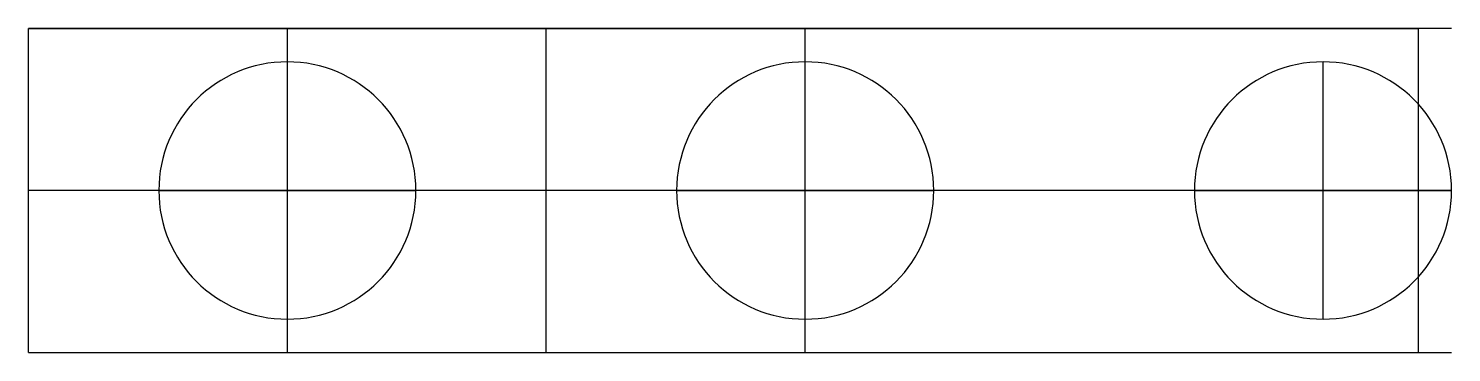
# Model space of a CAD drawing. Extents: x 0 to 1495, y 0 to 340.
import ezdxf

# ---------------------------------------------------------------- set-up
doc = ezdxf.new("R2010")
doc.units = 0
doc.layers.get('0').update_dxf_attribs({"linetype": 'CONTINUOUS'})

msp = doc.modelspace()

# ---------------------------------------------------------------- linework, layer by layer
at = {"linetype": 'CONTINUOUS'}
for p, q in [((1494.68, 340), (0, 340)), ((0, 0), (0, 340)), ((0, 340), (1460, 340)), ((271.94, 0), (271.94, 340)), ((543.87, 0), (543.87, 340)), ((815.81, 0), (815.81, 340)), ((1460, 0), (1460, 340)), ((271.94, 35), (271.94, 305)), ((815.81, 35), (815.81, 305)), ((1359.68, 35), (1359.68, 305)), ((1494.68, 170), (0, 170)), ((136.94, 170), (406.94, 170)), ((680.81, 170), (950.81, 170)), ((1224.68, 170), (1494.68, 170)), ((0, 0), (1494.68, 0)), ((0, 0), (1460, 0))]:
    msp.add_line(p, q, dxfattribs=at)
for centre, start, end in [((271.94, 170), 0, 180), ((815.81, 170), 0, 180), ((1359.68, 170), 0, 180), ((271.94, 170), 180, 0), ((815.81, 170), 180, 0), ((1359.68, 170), 180, 0)]:
    msp.add_arc(centre, 135, start, end, dxfattribs=at)

doc.saveas('drawing.dxf')
